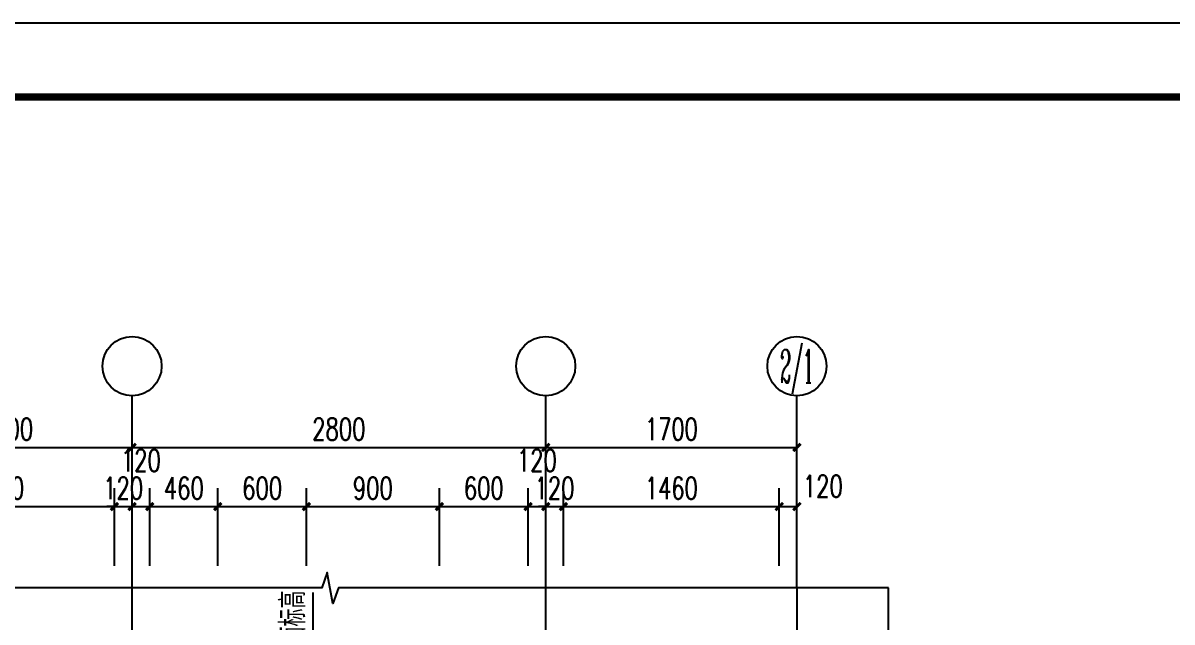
# Model space of a CAD drawing. Extents: x 13898408 to 14113608, y -853943 to -68012.
# Drawn here: x 14096503 to 14104281, y -828295 to -824243 of the extents above; entities that cross this region are included whole.
import ezdxf
from ezdxf.enums import TextEntityAlignment as Align

# ---------------------------------------------------------------- set-up
doc = ezdxf.new("R2010")
doc.units = 0
doc.header["$LTSCALE"] = 1000
doc.header["$MEASUREMENT"] = 0
doc.linetypes.add('DOTE', pattern=[2.42, 2, -0.2, 0.02, -0.2])
for name, color, linetype in [('AXIS', 3, 'Continuous'), ('AXIS_TEXT', 7, 'Continuous'), ('DIM_ELEV', 3, 'Continuous'), ('DIM_SYMB', 3, 'Continuous'), ('DOTE', 1, 'DOTE'), ('PUB_TEXT', 7, 'Continuous'), ('TK', 4, 'Continuous')]:
    doc.layers.add(name, color=color, linetype=linetype)
doc.styles.add('_TCH_AXIS', font='COMPLEX', dxfattribs={"bigfont": 'GBCBIG'})
doc.styles.add('_TCH_DIM', font='SIMPLEX', dxfattribs={"bigfont": 'GBCBIG'})
doc.styles.add('_TCH_DIM_T3', font='SIMPLEX', dxfattribs={"width": 0.705882, "bigfont": 'GBCBIG'})
doc.styles.add('COMPLEX', font='COMPLEX')
doc.dimstyles.new('_TCH_ARCH&&50', dxfattribs={"dimtxt": 148.75, "dimasz": 50, "dimexe": 125, "dimexo": 150, "dimgap": 50, "dimtad": 1, "dimdec": 0, "dimzin": 0, "dimdsep": 46, "dimtxsty": '_TCH_DIM_T3', "dimblk": 'ARCHTICK', "dimcen": 0.09, "dimclrt": 7, "dimazin": 2, "dimtfac": 1, "dimtdec": 0, "dimtix": 1, "dimtmove": 2, "dimatfit": 3, "dimfxl": 0, "dimtolj": 1, "dimtzin": 0, "dimarcsym": 0})

# ---------------------------------------------------------------- blocks, each defined once
blk = doc.blocks.new('GeYuanFrame_83466021', base_point=(20.09, 4.53))
at = {"layer": 'TK'}
blk.add_lwpolyline([(20.09, 4.53), (20.09, 598.53), (861.09, 598.53), (861.09, 4.53)], close=True, dxfattribs=at)
at = {"layer": 'TK', "const_width": 1}
blk.add_lwpolyline([(45.09, 588.53), (851.09, 588.53), (851.09, 14.53), (45.09, 14.53)], close=True, dxfattribs=at)
blk = doc.blocks.new('_AXISO')
blk.add_circle((0, 0), 0.5)
at = {"layer": 'AXIS_TEXT', "style": 'COMPLEX', "width": 1.041667}
blk.add_attdef('A', text='', height=0.56, dxfattribs=at).set_placement((-0.25, -0.28), (0.25, -0.28), align=Align.FIT)
blk = doc.blocks.new('_ArchTick')
at = {"color": 0, "linetype": 'ByBlock', "const_width": 0.4}
blk.add_lwpolyline([(-0.5, -0.5), (0.5, 0.5)], dxfattribs=at)
blk = doc.blocks.new('*D884')
at = {"layer": 'AXIS', "color": 0, "lineweight": -2}
for p, q in [((14100041.8, -827914.5), (14100041.8, -826989.5)), ((14101741.8, -827914.5), (14101741.8, -826989.5)), ((14100041.8, -827114.5), (14101741.8, -827114.5))]:
    blk.add_line(p, q, dxfattribs=at)
at = {"layer": 'Defpoints', "color": 0}
for p in [(14101741.8, -827114.5), (14100041.8, -828064.5), (14101741.8, -828064.5)]:
    blk.add_point(p, dxfattribs=at)
at = {"layer": 'AXIS', "color": 0, "lineweight": -2, "xscale": 50, "yscale": 50, "zscale": 50, "rotation": 180}
blk.add_blockref('_ArchTick', (14100041.8, -827114.5), dxfattribs=at)
at = {"layer": 'AXIS', "color": 0, "lineweight": -2, "xscale": 50, "yscale": 50, "zscale": 50}
blk.add_blockref('_ArchTick', (14101741.8, -827114.5), dxfattribs=at)
at = {"layer": 'AXIS', "color": 7, "insert": (14100891.8, -826990.2), "char_height": 148.75, "attachment_point": 5, "style": '_TCH_DIM_T3'}
blk.add_mtext('\\A1;1700', dxfattribs=at)
blk = doc.blocks.new('*D885')
at = {"layer": 'AXIS', "color": 0, "lineweight": -2}
for p, q in [((14097241.8, -827914.5), (14097241.8, -826989.5)), ((14100041.8, -827914.5), (14100041.8, -826989.5)), ((14097241.8, -827114.5), (14100041.8, -827114.5))]:
    blk.add_line(p, q, dxfattribs=at)
at = {"layer": 'Defpoints', "color": 0}
for p in [(14100041.8, -827114.5), (14097241.8, -828064.5), (14100041.8, -828064.5)]:
    blk.add_point(p, dxfattribs=at)
at = {"layer": 'AXIS', "color": 0, "lineweight": -2, "xscale": 50, "yscale": 50, "zscale": 50, "rotation": 180}
blk.add_blockref('_ArchTick', (14097241.8, -827114.5), dxfattribs=at)
at = {"layer": 'AXIS', "color": 0, "lineweight": -2, "xscale": 50, "yscale": 50, "zscale": 50}
blk.add_blockref('_ArchTick', (14100041.8, -827114.5), dxfattribs=at)
at = {"layer": 'AXIS', "color": 7, "insert": (14098641.8, -826990.2), "char_height": 148.75, "attachment_point": 5, "style": '_TCH_DIM_T3'}
blk.add_mtext('\\A1;2800', dxfattribs=at)
blk = doc.blocks.new('*D886')
at = {"layer": 'AXIS', "color": 0, "lineweight": -2}
for p, q in [((14095541.8, -827914.5), (14095541.8, -826989.5)), ((14097241.8, -827914.5), (14097241.8, -826989.5)), ((14095541.8, -827114.5), (14097241.8, -827114.5))]:
    blk.add_line(p, q, dxfattribs=at)
at = {"layer": 'Defpoints', "color": 0}
for p in [(14097241.8, -827114.5), (14095541.8, -828064.5), (14097241.8, -828064.5)]:
    blk.add_point(p, dxfattribs=at)
at = {"layer": 'AXIS', "color": 0, "lineweight": -2, "xscale": 50, "yscale": 50, "zscale": 50, "rotation": 180}
blk.add_blockref('_ArchTick', (14095541.8, -827114.5), dxfattribs=at)
at = {"layer": 'AXIS', "color": 0, "lineweight": -2, "xscale": 50, "yscale": 50, "zscale": 50}
blk.add_blockref('_ArchTick', (14097241.8, -827114.5), dxfattribs=at)
at = {"layer": 'AXIS', "color": 7, "insert": (14096391.8, -826990.2), "char_height": 148.75, "attachment_point": 5, "style": '_TCH_DIM_T3'}
blk.add_mtext('\\A1;1700', dxfattribs=at)
blk = doc.blocks.new('*D887')
at = {"layer": 'AXIS', "color": 0, "lineweight": -2}
for p, q in [((14101621.8, -827914.5), (14101621.8, -827389.5)), ((14101741.8, -827914.5), (14101741.8, -827389.5)), ((14101621.8, -827514.5), (14101741.8, -827514.5))]:
    blk.add_line(p, q, dxfattribs=at)
at = {"layer": 'Defpoints', "color": 0}
for p in [(14101741.8, -827514.5), (14101621.8, -828064.5), (14101741.8, -828064.5)]:
    blk.add_point(p, dxfattribs=at)
at = {"layer": 'AXIS', "color": 0, "lineweight": -2, "xscale": 50, "yscale": 50, "zscale": 50, "rotation": 180}
blk.add_blockref('_ArchTick', (14101621.8, -827514.5), dxfattribs=at)
at = {"layer": 'AXIS', "color": 0, "lineweight": -2, "xscale": 50, "yscale": 50, "zscale": 50}
blk.add_blockref('_ArchTick', (14101741.8, -827514.5), dxfattribs=at)
at = {"layer": 'AXIS', "color": 7, "insert": (14101916.8, -827377), "char_height": 148.75, "attachment_point": 5, "style": '_TCH_DIM_T3'}
blk.add_mtext('\\A1;120', dxfattribs=at)
blk = doc.blocks.new('*D888')
at = {"layer": 'AXIS', "color": 0, "lineweight": -2}
for p, q in [((14100161.8, -827914.5), (14100161.8, -827389.5)), ((14101621.8, -827914.5), (14101621.8, -827389.5)), ((14100161.8, -827514.5), (14101621.8, -827514.5))]:
    blk.add_line(p, q, dxfattribs=at)
at = {"layer": 'Defpoints', "color": 0}
for p in [(14101621.8, -827514.5), (14100161.8, -828064.5), (14101621.8, -828064.5)]:
    blk.add_point(p, dxfattribs=at)
at = {"layer": 'AXIS', "color": 0, "lineweight": -2, "xscale": 50, "yscale": 50, "zscale": 50, "rotation": 180}
blk.add_blockref('_ArchTick', (14100161.8, -827514.5), dxfattribs=at)
at = {"layer": 'AXIS', "color": 0, "lineweight": -2, "xscale": 50, "yscale": 50, "zscale": 50}
blk.add_blockref('_ArchTick', (14101621.8, -827514.5), dxfattribs=at)
at = {"layer": 'AXIS', "color": 7, "insert": (14100891.8, -827390.2), "char_height": 148.75, "attachment_point": 5, "style": '_TCH_DIM_T3'}
blk.add_mtext('\\A1;1460', dxfattribs=at)
blk = doc.blocks.new('*D889')
at = {"layer": 'AXIS', "color": 0, "lineweight": -2}
for p, q in [((14100041.8, -827914.5), (14100041.8, -827389.5)), ((14100161.8, -827914.5), (14100161.8, -827389.5)), ((14100041.8, -827514.5), (14099991.8, -827514.5)), ((14100041.8, -827514.5), (14100161.8, -827514.5)), ((14100161.8, -827514.5), (14100211.8, -827514.5))]:
    blk.add_line(p, q, dxfattribs=at)
at = {"layer": 'Defpoints', "color": 0}
for p in [(14100161.8, -827514.5), (14100041.8, -828064.5), (14100161.8, -828064.5)]:
    blk.add_point(p, dxfattribs=at)
at = {"layer": 'AXIS', "color": 0, "lineweight": -2, "xscale": 50, "yscale": 50, "zscale": 50}
blk.add_blockref('_ArchTick', (14100041.8, -827514.5), dxfattribs=at)
at = {"layer": 'AXIS', "color": 0, "lineweight": -2, "xscale": 50, "yscale": 50, "zscale": 50, "rotation": 180}
blk.add_blockref('_ArchTick', (14100161.8, -827514.5), dxfattribs=at)
at = {"layer": 'AXIS', "color": 7, "insert": (14100101.8, -827390.2), "char_height": 148.75, "attachment_point": 5, "style": '_TCH_DIM_T3'}
blk.add_mtext('\\A1;120', dxfattribs=at)
blk = doc.blocks.new('*D890')
at = {"layer": 'AXIS', "color": 0, "lineweight": -2}
for p, q in [((14099921.8, -827914.5), (14099921.8, -827389.5)), ((14100041.8, -827914.5), (14100041.8, -827389.5)), ((14099921.8, -827514.5), (14100041.8, -827514.5))]:
    blk.add_line(p, q, dxfattribs=at)
at = {"layer": 'Defpoints', "color": 0}
for p in [(14100041.8, -827514.5), (14099921.8, -828064.5), (14100041.8, -828064.5)]:
    blk.add_point(p, dxfattribs=at)
at = {"layer": 'AXIS', "color": 0, "lineweight": -2, "xscale": 50, "yscale": 50, "zscale": 50, "rotation": 180}
blk.add_blockref('_ArchTick', (14099921.8, -827514.5), dxfattribs=at)
at = {"layer": 'AXIS', "color": 0, "lineweight": -2, "xscale": 50, "yscale": 50, "zscale": 50}
blk.add_blockref('_ArchTick', (14100041.8, -827514.5), dxfattribs=at)
at = {"layer": 'AXIS', "color": 7, "insert": (14099981.8, -827202), "char_height": 148.75, "attachment_point": 5, "style": '_TCH_DIM_T3'}
blk.add_mtext('\\A1;120', dxfattribs=at)
blk = doc.blocks.new('*D891')
at = {"layer": 'AXIS', "color": 0, "lineweight": -2}
for p, q in [((14099321.8, -827914.5), (14099321.8, -827389.5)), ((14099921.8, -827914.5), (14099921.8, -827389.5)), ((14099321.8, -827514.5), (14099921.8, -827514.5))]:
    blk.add_line(p, q, dxfattribs=at)
at = {"layer": 'Defpoints', "color": 0}
for p in [(14099921.8, -827514.5), (14099321.8, -828064.5), (14099921.8, -828064.5)]:
    blk.add_point(p, dxfattribs=at)
at = {"layer": 'AXIS', "color": 0, "lineweight": -2, "xscale": 50, "yscale": 50, "zscale": 50, "rotation": 180}
blk.add_blockref('_ArchTick', (14099321.8, -827514.5), dxfattribs=at)
at = {"layer": 'AXIS', "color": 0, "lineweight": -2, "xscale": 50, "yscale": 50, "zscale": 50}
blk.add_blockref('_ArchTick', (14099921.8, -827514.5), dxfattribs=at)
at = {"layer": 'AXIS', "color": 7, "insert": (14099621.8, -827390.2), "char_height": 148.75, "attachment_point": 5, "style": '_TCH_DIM_T3'}
blk.add_mtext('\\A1;600', dxfattribs=at)
blk = doc.blocks.new('*D892')
at = {"layer": 'AXIS', "color": 0, "lineweight": -2}
for p, q in [((14098421.8, -827914.5), (14098421.8, -827389.5)), ((14099321.8, -827914.5), (14099321.8, -827389.5)), ((14098421.8, -827514.5), (14099321.8, -827514.5))]:
    blk.add_line(p, q, dxfattribs=at)
at = {"layer": 'Defpoints', "color": 0}
for p in [(14099321.8, -827514.5), (14098421.8, -828064.5), (14099321.8, -828064.5)]:
    blk.add_point(p, dxfattribs=at)
at = {"layer": 'AXIS', "color": 0, "lineweight": -2, "xscale": 50, "yscale": 50, "zscale": 50, "rotation": 180}
blk.add_blockref('_ArchTick', (14098421.8, -827514.5), dxfattribs=at)
at = {"layer": 'AXIS', "color": 0, "lineweight": -2, "xscale": 50, "yscale": 50, "zscale": 50}
blk.add_blockref('_ArchTick', (14099321.8, -827514.5), dxfattribs=at)
at = {"layer": 'AXIS', "color": 7, "insert": (14098871.8, -827390.2), "char_height": 148.75, "attachment_point": 5, "style": '_TCH_DIM_T3'}
blk.add_mtext('\\A1;900', dxfattribs=at)
blk = doc.blocks.new('*D893')
at = {"layer": 'AXIS', "color": 0, "lineweight": -2}
for p, q in [((14097821.8, -827914.5), (14097821.8, -827389.5)), ((14098421.8, -827914.5), (14098421.8, -827389.5)), ((14097821.8, -827514.5), (14098421.8, -827514.5))]:
    blk.add_line(p, q, dxfattribs=at)
at = {"layer": 'Defpoints', "color": 0}
for p in [(14098421.8, -827514.5), (14097821.8, -828064.5), (14098421.8, -828064.5)]:
    blk.add_point(p, dxfattribs=at)
at = {"layer": 'AXIS', "color": 0, "lineweight": -2, "xscale": 50, "yscale": 50, "zscale": 50, "rotation": 180}
blk.add_blockref('_ArchTick', (14097821.8, -827514.5), dxfattribs=at)
at = {"layer": 'AXIS', "color": 0, "lineweight": -2, "xscale": 50, "yscale": 50, "zscale": 50}
blk.add_blockref('_ArchTick', (14098421.8, -827514.5), dxfattribs=at)
at = {"layer": 'AXIS', "color": 7, "insert": (14098121.8, -827390.2), "char_height": 148.75, "attachment_point": 5, "style": '_TCH_DIM_T3'}
blk.add_mtext('\\A1;600', dxfattribs=at)
blk = doc.blocks.new('*D894')
at = {"layer": 'AXIS', "color": 0, "lineweight": -2}
for p, q in [((14097361.8, -827914.5), (14097361.8, -827389.5)), ((14097821.8, -827914.5), (14097821.8, -827389.5)), ((14097361.8, -827514.5), (14097821.8, -827514.5))]:
    blk.add_line(p, q, dxfattribs=at)
at = {"layer": 'Defpoints', "color": 0}
for p in [(14097821.8, -827514.5), (14097361.8, -828064.5), (14097821.8, -828064.5)]:
    blk.add_point(p, dxfattribs=at)
at = {"layer": 'AXIS', "color": 0, "lineweight": -2, "xscale": 50, "yscale": 50, "zscale": 50, "rotation": 180}
blk.add_blockref('_ArchTick', (14097361.8, -827514.5), dxfattribs=at)
at = {"layer": 'AXIS', "color": 0, "lineweight": -2, "xscale": 50, "yscale": 50, "zscale": 50}
blk.add_blockref('_ArchTick', (14097821.8, -827514.5), dxfattribs=at)
at = {"layer": 'AXIS', "color": 7, "insert": (14097591.8, -827390.2), "char_height": 148.75, "attachment_point": 5, "style": '_TCH_DIM_T3'}
blk.add_mtext('\\A1;460', dxfattribs=at)
blk = doc.blocks.new('*D895')
at = {"layer": 'AXIS', "color": 0, "lineweight": -2}
for p, q in [((14097241.8, -827914.5), (14097241.8, -827389.5)), ((14097361.8, -827914.5), (14097361.8, -827389.5)), ((14097241.8, -827514.5), (14097361.8, -827514.5))]:
    blk.add_line(p, q, dxfattribs=at)
at = {"layer": 'Defpoints', "color": 0}
for p in [(14097361.8, -827514.5), (14097241.8, -828064.5), (14097361.8, -828064.5)]:
    blk.add_point(p, dxfattribs=at)
at = {"layer": 'AXIS', "color": 0, "lineweight": -2, "xscale": 50, "yscale": 50, "zscale": 50, "rotation": 180}
blk.add_blockref('_ArchTick', (14097241.8, -827514.5), dxfattribs=at)
at = {"layer": 'AXIS', "color": 0, "lineweight": -2, "xscale": 50, "yscale": 50, "zscale": 50}
blk.add_blockref('_ArchTick', (14097361.8, -827514.5), dxfattribs=at)
at = {"layer": 'AXIS', "color": 7, "insert": (14097301.8, -827202), "char_height": 148.75, "attachment_point": 5, "style": '_TCH_DIM_T3'}
blk.add_mtext('\\A1;120', dxfattribs=at)
blk = doc.blocks.new('*D896')
at = {"layer": 'AXIS', "color": 0, "lineweight": -2}
for p, q in [((14097121.8, -827914.5), (14097121.8, -827389.5)), ((14097241.8, -827914.5), (14097241.8, -827389.5)), ((14097121.8, -827514.5), (14097071.8, -827514.5)), ((14097121.8, -827514.5), (14097241.8, -827514.5)), ((14097241.8, -827514.5), (14097291.8, -827514.5))]:
    blk.add_line(p, q, dxfattribs=at)
at = {"layer": 'Defpoints', "color": 0}
for p in [(14097241.8, -827514.5), (14097121.8, -828064.5), (14097241.8, -828064.5)]:
    blk.add_point(p, dxfattribs=at)
at = {"layer": 'AXIS', "color": 0, "lineweight": -2, "xscale": 50, "yscale": 50, "zscale": 50}
blk.add_blockref('_ArchTick', (14097121.8, -827514.5), dxfattribs=at)
at = {"layer": 'AXIS', "color": 0, "lineweight": -2, "xscale": 50, "yscale": 50, "zscale": 50, "rotation": 180}
blk.add_blockref('_ArchTick', (14097241.8, -827514.5), dxfattribs=at)
at = {"layer": 'AXIS', "color": 7, "insert": (14097181.8, -827390.2), "char_height": 148.75, "attachment_point": 5, "style": '_TCH_DIM_T3'}
blk.add_mtext('\\A1;120', dxfattribs=at)
blk = doc.blocks.new('*D897')
at = {"layer": 'AXIS', "color": 0, "lineweight": -2}
for p, q in [((14095541.8, -827914.5), (14095541.8, -827389.5)), ((14097121.8, -827914.5), (14097121.8, -827389.5)), ((14095541.8, -827514.5), (14097121.8, -827514.5))]:
    blk.add_line(p, q, dxfattribs=at)
at = {"layer": 'Defpoints', "color": 0}
for p in [(14097121.8, -827514.5), (14095541.8, -828064.5), (14097121.8, -828064.5)]:
    blk.add_point(p, dxfattribs=at)
at = {"layer": 'AXIS', "color": 0, "lineweight": -2, "xscale": 50, "yscale": 50, "zscale": 50, "rotation": 180}
blk.add_blockref('_ArchTick', (14095541.8, -827514.5), dxfattribs=at)
at = {"layer": 'AXIS', "color": 0, "lineweight": -2, "xscale": 50, "yscale": 50, "zscale": 50}
blk.add_blockref('_ArchTick', (14097121.8, -827514.5), dxfattribs=at)
at = {"layer": 'AXIS', "color": 7, "insert": (14096331.8, -827390.2), "char_height": 148.75, "attachment_point": 5, "style": '_TCH_DIM_T3'}
blk.add_mtext('\\A1;1580', dxfattribs=at)

msp = doc.modelspace()

# ---------------------------------------------------------------- linework, layer by layer
at = {"layer": 'AXIS'}
for p, q in [((14097241.8, -828064.5), (14097241.8, -826764.5)), ((14100041.8, -828064.5), (14100041.8, -826764.5)), ((14101741.8, -828064.5), (14101741.8, -826764.5))]:
    msp.add_line(p, q, dxfattribs=at)
at = {"layer": 'DIM_ELEV'}
msp.add_line((14098466.8, -828770.9), (14098466.8, -828095.2), dxfattribs=at)
at = {"layer": 'DIM_SYMB'}
for points in [[(14102361.8, -828064.5), (14098638, -828064.5), (14098599.8, -828169.5), (14098562.8, -827959.5), (14098525.5, -828064.5), (14094801.8, -828064.5)], [(14102361.8, -834524.5), (14102361.8, -831350.8), (14102256.8, -831312.6), (14102466.8, -831275.5), (14102361.8, -831238.3), (14102361.8, -828064.5)]]:
    msp.add_lwpolyline(points, dxfattribs=at)
at = {"layer": 'DOTE'}
for p, q in [((14097241.8, -830784.5), (14097241.8, -828064.5)), ((14100041.8, -830784.5), (14100041.8, -828064.5)), ((14101741.8, -828064.5), (14101741.8, -834524.5))]:
    msp.add_line(p, q, dxfattribs=at)

# ---------------------------------------------------------------- block references
at = {"xscale": 50, "yscale": 50, "zscale": 50}
msp.add_blockref('GeYuanFrame_83466021', (14066558, -853943.1), dxfattribs=at)
at = {"layer": 'AXIS', "xscale": 400, "yscale": 400, "zscale": 400}
for p in [(14097241.8, -826564.5), (14100041.8, -826564.5)]:
    msp.add_blockref('_AXISO', p, dxfattribs=at)
at = {"layer": 'AXIS'}
ref = msp.add_blockref('_AXISO', (14101741.8, -826564.5), dxfattribs=dict(at, xscale=400, yscale=400, zscale=400))
ref.add_attrib('A', '2/1', dxfattribs={"layer": 'AXIS_TEXT', "ltscale": 0.5, "height": 226.27, "style": '_TCH_AXIS', "width": 0.411765}).set_placement((14101628.6, -826677.7), (14101854.9, -826677.7), align=Align.FIT)

# ---------------------------------------------------------------- texts
at = {"layer": 'PUB_TEXT', "style": '_TCH_DIM'}
msp.add_text('楼面标高', height=168.79, rotation=90, dxfattribs=at).set_placement((14098414.3, -828568.2))

# ---------------------------------------------------------------- dimensions: what is measured, and where the dimension line sits
at = {"layer": 'AXIS'}
for p1, p2, distance, text, picture, middle in [((14095541.8, -828064.5), (14097241.8, -828064.5), 950, '1700', '*D886', (14096391.8, -826990.2)), ((14097241.8, -828064.5), (14100041.8, -828064.5), 950, '2800', '*D885', (14098641.8, -826990.2)), ((14100041.8, -828064.5), (14101741.8, -828064.5), 950, '1700', '*D884', (14100891.8, -826990.2)), ((14095541.8, -828064.5), (14097121.8, -828064.5), 550, '1580', '*D897', (14096331.8, -827390.2)), ((14097121.8, -828064.5), (14097241.8, -828064.5), 550, '120', '*D896', (14097181.8, -827390.2)), ((14097361.8, -828064.5), (14097821.8, -828064.5), 550, '460', '*D894', (14097591.8, -827390.2)), ((14097821.8, -828064.5), (14098421.8, -828064.5), 550, '600', '*D893', (14098121.8, -827390.2)), ((14098421.8, -828064.5), (14099321.8, -828064.5), 550, '900', '*D892', (14098871.8, -827390.2)), ((14099321.8, -828064.5), (14099921.8, -828064.5), 550, '600', '*D891', (14099621.8, -827390.2)), ((14100041.8, -828064.5), (14100161.8, -828064.5), 550, '120', '*D889', (14100101.8, -827390.2)), ((14100161.8, -828064.5), (14101621.8, -828064.5), 550, '1460', '*D888', (14100891.8, -827390.2))]:
    dim = msp.add_aligned_dim(p1=p1, p2=p2, distance=distance, text=text, dimstyle='_TCH_ARCH&&50', dxfattribs=at)
    dim.commit()
    dim.dimension.update_dxf_attribs({"geometry": picture, "text_midpoint": middle})
for base, p1, p2, picture, middle in [((14097361.8, -827514.5), (14097241.8, -828064.5), (14097361.8, -828064.5), '*D895', (14097301.8, -827202)), ((14100041.8, -827514.5), (14099921.8, -828064.5), (14100041.8, -828064.5), '*D890', (14099981.8, -827202)), ((14101741.8, -827514.5), (14101621.8, -828064.5), (14101741.8, -828064.5), '*D887', (14101916.8, -827377))]:
    dim = msp.add_linear_dim(base=base, p1=p1, p2=p2, angle=0, text='120', dimstyle='_TCH_ARCH&&50', dxfattribs=at)
    dim.commit()
    dim.dimension.update_dxf_attribs({"geometry": picture, "text_midpoint": middle, "dimtype": 161})

doc.saveas('drawing.dxf')
